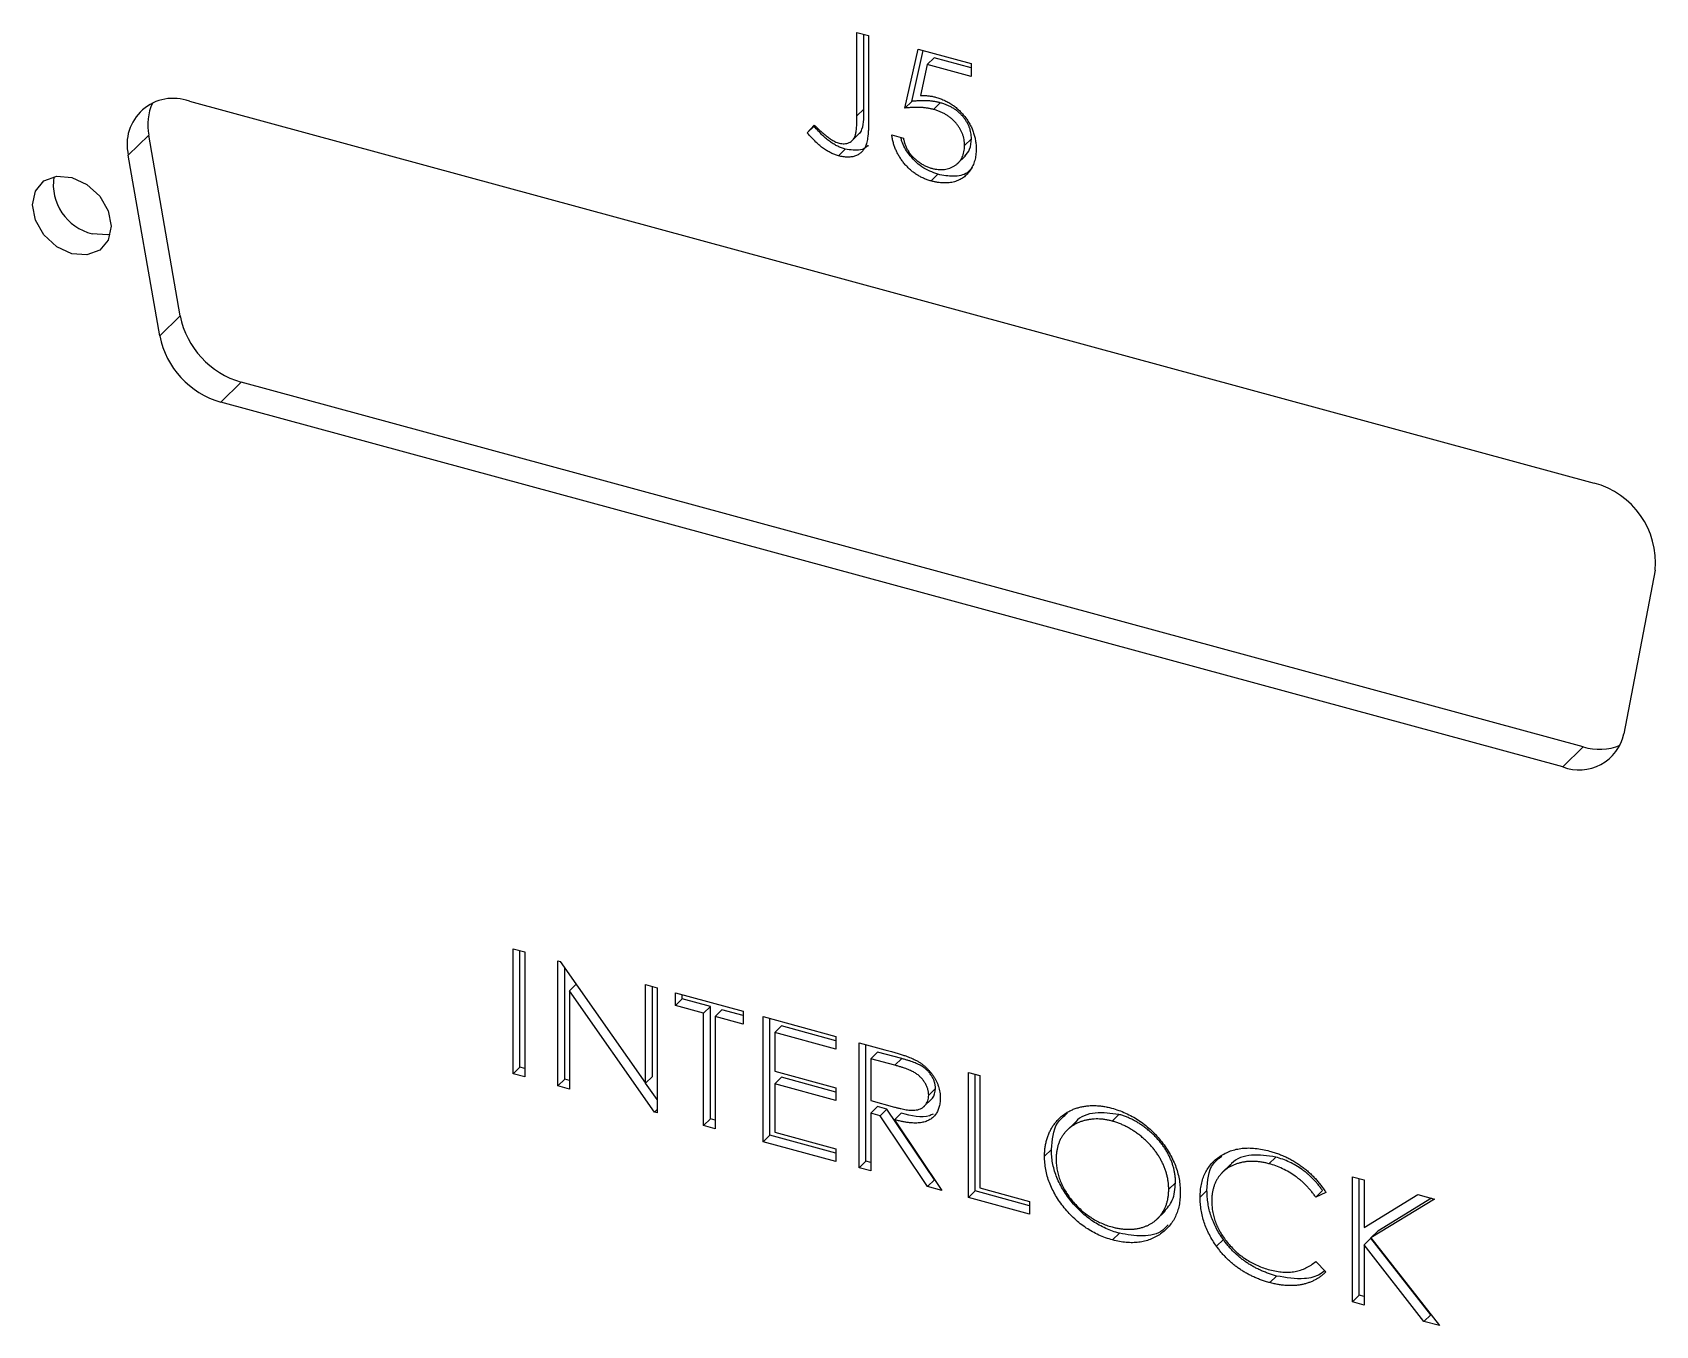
# Model space of a CAD drawing. Header units: millimetres. Extents: x 0 to 836, y 0 to 589.
# Drawn here: x 77.96 to 105.75, y 111.13 to 133.27 of the extents above; entities that cross this region are included whole.
import ezdxf

# ---------------------------------------------------------------- set-up
doc = ezdxf.new("R2010")
doc.units = ezdxf.units.MM

msp = doc.modelspace()

# ---------------------------------------------------------------- linework, layer by layer
at = {"color": 7, "linetype": 'Continuous', "lineweight": 25}
for p, q in [((92.07679, 133.26946), (92.27521, 133.21553)), ((92.07679, 131.84385), (92.07679, 133.26946)), ((92.19346, 131.95773), (92.19346, 133.23775)), ((92.27521, 133.21553), (92.27521, 131.76846)), ((92.89884, 131.97458), (93.12561, 132.98441)), ((93.01551, 132.08846), (93.21148, 132.96107)), ((93.12561, 132.98441), (94.03271, 132.73788)), ((93.28064, 132.72249), (93.16149, 132.19124)), ((93.39731, 132.83637), (93.28064, 132.72249)), ((94.03271, 132.51809), (93.28064, 132.72249)), ((94.03271, 132.66368), (93.39731, 132.83637)), ((94.03271, 132.73788), (94.03271, 132.51809)), ((80.64398, 132.09081), (104.70015, 125.55286)), ((93.01551, 132.08846), (92.89884, 131.97458)), ((93.50272, 132.06594), (93.38605, 131.95206)), ((92.19346, 131.95773), (92.07679, 131.84385)), ((79.94887, 131.50901), (79.59885, 131.16737)), ((80.48616, 128.41433), (79.94887, 131.50901)), ((91.22638, 131.54997), (91.34331, 131.68304)), ((91.34306, 131.66385), (91.22638, 131.54997)), ((91.9811, 131.406), (92.12694, 131.54835)), ((92.67207, 131.51422), (92.87049, 131.46029)), ((91.87633, 131.27166), (91.75966, 131.15778)), ((94.036, 131.44795), (93.91932, 131.33407)), ((80.13613, 128.0727), (79.59885, 131.16737)), ((93.79394, 131.02072), (93.93978, 131.16306)), ((93.4633, 130.84035), (93.34663, 130.72648)), ((80.48616, 128.41433), (80.13613, 128.0727)), ((81.53129, 127.28057), (81.18126, 126.93893)), ((104.51289, 121.03466), (81.53129, 127.28057)), ((104.16287, 120.69303), (81.18126, 126.93893)), ((105.74528, 124.06133), (105.208, 121.2587)), ((104.51289, 121.03466), (104.16287, 120.69303)), ((86.18917, 117.58052), (86.3876, 117.52659)), ((86.18917, 115.4376), (86.18917, 117.58052)), ((86.30584, 115.55148), (86.30584, 117.54881)), ((86.3876, 117.52659), (86.3876, 115.38368)), ((86.95453, 117.37251), (86.99616, 117.3612)), ((86.95453, 115.22959), (86.95453, 117.37251)), ((86.99616, 117.3612), (88.45691, 115.2776)), ((87.0712, 115.34347), (87.0712, 117.25416)), ((87.26915, 116.97181), (87.15296, 116.85841)), ((88.61016, 114.77963), (87.15296, 116.85841)), ((87.15296, 116.85841), (87.15296, 115.17567)), ((88.45691, 116.9642), (88.65533, 116.91027)), ((88.45691, 115.2776), (88.45691, 116.9642)), ((88.57358, 115.39147), (88.57358, 116.93249)), ((88.65533, 116.91027), (88.65533, 114.76735)), ((88.96715, 116.82553), (90.12936, 116.50966)), ((88.96715, 116.60574), (88.96715, 116.82553)), ((89.08382, 116.71962), (89.08382, 116.79382)), ((89.08382, 116.71962), (88.96715, 116.60574)), ((89.44904, 116.47477), (88.96715, 116.60574)), ((89.56572, 116.58865), (89.08382, 116.71962)), ((89.56572, 116.58865), (89.44904, 116.47477)), ((89.44904, 114.55164), (89.44904, 116.47477)), ((89.56572, 114.66552), (89.56572, 116.58865)), ((89.76414, 116.53472), (89.64747, 116.42084)), ((90.12936, 116.43546), (89.76414, 116.53472)), ((90.12936, 116.50966), (90.12936, 116.28987)), ((89.64747, 116.42084), (89.64747, 114.49771)), ((90.12936, 116.28987), (89.64747, 116.42084)), ((90.46953, 116.41721), (91.71678, 116.07824)), ((90.46953, 114.27429), (90.46953, 116.41721)), ((90.5862, 114.38817), (90.5862, 116.3855)), ((90.78463, 116.25738), (90.66795, 116.1435)), ((91.71678, 116.00404), (90.78463, 116.25738)), ((90.66795, 116.1435), (90.66795, 115.48414)), ((91.71678, 115.85845), (90.66795, 116.1435)), ((91.71678, 116.07824), (91.71678, 115.85845)), ((92.11364, 115.97038), (92.55611, 115.85012)), ((92.11364, 113.82746), (92.11364, 115.97038)), ((92.23031, 113.94134), (92.23031, 115.93867)), ((92.42874, 115.81054), (92.31206, 115.69666)), ((92.31206, 115.69666), (92.31206, 114.98236)), ((92.72663, 115.58399), (92.31206, 115.69666)), ((92.84331, 115.69787), (92.42874, 115.81054)), ((92.84331, 115.69787), (92.72663, 115.58399)), ((86.30584, 115.55148), (86.18917, 115.4376)), ((86.3876, 115.38368), (86.18917, 115.4376)), ((86.3876, 115.52926), (86.30584, 115.55148)), ((87.0712, 115.34347), (86.95453, 115.22959)), ((87.15296, 115.32125), (87.0712, 115.34347)), ((88.57358, 115.39147), (88.45691, 115.2776)), ((90.66795, 115.48414), (91.71678, 115.19909)), ((90.78463, 115.37823), (90.66795, 115.26435)), ((91.71678, 115.12489), (90.78463, 115.37823)), ((93.98452, 115.46191), (94.18295, 115.40798)), ((93.98452, 113.31899), (93.98452, 115.46191)), ((94.10119, 113.43287), (94.10119, 115.4302)), ((94.18295, 115.40798), (94.18295, 113.48485)), ((87.15296, 115.17567), (86.95453, 115.22959)), ((88.65533, 114.9955), (88.45731, 115.27799)), ((90.66795, 115.26435), (90.66795, 114.44015)), ((91.71678, 114.9793), (90.66795, 115.26435)), ((91.71678, 115.19909), (91.71678, 114.9793)), ((93.42087, 115.18804), (93.3042, 115.07416)), ((88.65533, 114.82373), (88.61016, 114.77963)), ((92.31206, 114.98236), (92.71689, 114.86933)), ((92.42874, 114.87645), (92.31206, 114.76257)), ((92.58996, 114.83263), (92.42874, 114.87645)), ((92.58996, 114.83263), (92.47329, 114.71875)), ((93.40227, 113.62282), (92.58996, 114.83263)), ((93.21596, 114.86982), (93.3618, 115.01216)), ((88.65533, 114.76735), (88.61016, 114.77963)), ((89.56572, 114.66552), (89.44904, 114.55164)), ((89.64747, 114.49771), (89.44904, 114.55164)), ((89.64747, 114.6433), (89.56572, 114.66552)), ((92.31206, 114.76257), (92.31206, 113.77353)), ((92.47329, 114.71875), (92.31206, 114.76257)), ((93.2856, 113.50895), (92.47329, 114.71875)), ((92.83534, 114.76594), (92.71866, 114.65207)), ((92.71866, 114.65207), (93.53097, 113.44226)), ((95.8101, 114.60474), (95.66426, 114.46239)), ((96.56293, 114.7419), (96.44626, 114.62803)), ((90.5862, 114.38817), (90.46953, 114.27429)), ((91.71678, 113.93532), (90.46953, 114.27429)), ((91.71678, 114.0809), (90.5862, 114.38817)), ((90.66795, 114.44015), (91.71678, 114.1551)), ((91.71678, 114.1551), (91.71678, 113.93532)), ((95.40514, 114.1405), (95.28847, 114.02662)), ((99.24701, 114.01243), (99.13034, 113.89855)), ((92.23031, 113.94134), (92.11364, 113.82746)), ((92.31206, 113.77353), (92.11364, 113.82746)), ((92.31206, 113.91912), (92.23031, 113.94134)), ((98.47269, 113.88371), (98.32685, 113.74136)), ((93.40227, 113.62282), (93.2856, 113.50895)), ((93.53097, 113.44226), (93.2856, 113.50895)), ((93.4114, 113.62034), (93.40227, 113.62282)), ((94.10119, 113.43287), (93.98452, 113.31899)), ((95.03335, 113.17953), (94.10119, 113.43287)), ((94.18295, 113.48485), (95.03335, 113.25373)), ((97.53115, 113.57343), (97.41448, 113.45955)), ((98.06974, 113.43821), (97.95306, 113.32434)), ((100.05047, 113.43691), (99.93379, 113.32304)), ((100.10742, 113.40463), (99.93379, 113.32304)), ((100.56096, 113.67458), (100.75939, 113.62065)), ((100.56096, 111.53166), (100.56096, 113.67458)), ((100.67764, 111.64554), (100.67764, 113.64287)), ((100.75939, 113.62065), (100.75939, 112.8046)), ((95.03335, 113.03394), (93.98452, 113.31899)), ((95.03335, 113.25373), (95.03335, 113.03394)), ((100.75939, 112.8046), (101.6811, 113.37015)), ((101.96413, 113.29323), (100.87765, 112.62694)), ((101.9163, 113.30622), (100.99432, 112.74082)), ((101.6811, 113.37015), (101.96413, 113.29323)), ((97.2072, 112.94119), (97.35305, 113.08354)), ((96.5709, 112.70671), (96.45423, 112.59283)), ((98.3501, 112.59792), (98.23343, 112.48404)), ((100.87606, 112.62572), (100.75939, 112.51184)), ((101.90142, 111.31294), (100.87606, 112.62572)), ((100.99432, 112.74082), (100.87765, 112.62694)), ((100.87765, 112.62694), (102.04917, 111.1272)), ((100.75939, 112.51184), (100.75939, 111.47773)), ((101.78474, 111.19906), (100.75939, 112.51184)), ((99.93379, 112.2241), (100.10742, 112.04942)), ((99.26207, 111.97531), (99.1454, 111.86143)), ((100.67764, 111.64554), (100.56096, 111.53166)), ((100.75939, 111.47773), (100.56096, 111.53166)), ((100.75939, 111.62332), (100.67764, 111.64554)), ((101.90142, 111.31294), (101.78474, 111.19906)), ((102.04917, 111.1272), (101.78474, 111.19906)), ((101.90479, 111.31202), (101.90142, 111.31294))]:
    msp.add_line(p, q, dxfattribs=at)
at = {"color": 7, "linetype": 'Continuous', "lineweight": 25, "flags": 128}
for points in [[(78.63193, 129.48113), (78.37386, 129.60102), (78.15508, 129.80216), (78.00889, 130.05393), (77.95756, 130.318), (78.00889, 130.55416), (78.15508, 130.72647), (78.37386, 130.80869), (78.63193, 130.78831), (78.89, 130.66842), (79.10878, 130.46728), (79.25496, 130.21551), (79.3063, 129.95144), (79.25496, 129.71527), (79.10878, 129.54296), (78.89, 129.46074), (78.63193, 129.48113)], [(79.28952, 129.8111), (79.24002, 129.80237), (78.98195, 129.82276)]]:
    msp.add_lwpolyline(points, dxfattribs=at)
at = {"color": 7, "linetype": 'Continuous', "lineweight": 25}
for centre, radius, start, end in [((80.36565, 131.35267), 0.78887, 69.340183, 193.585117), ((80.83518, 131.68718), 0.90404, 155.632941, 191.366744), ((79.18323, 130.66807), 0.86894, 171.269347, 256.606181), ((81.94737, 128.71271), 1.49137, 191.541341, 253.799855), ((81.59735, 128.37108), 1.49137, 191.541341, 253.799855), ((104.33974, 124.18839), 1.41127, 354.834909, 75.203829), ((104.44321, 121.42339), 0.78232, 249.001488, 347.84735), ((104.7864, 121.93014), 0.93632, 253.015937, 292.532365)]:
    msp.add_arc(centre, radius, start, end, dxfattribs=at)
for points, knots in [([(93.50272, 132.06594), (93.48559, 132.07024), (93.4502, 132.07913), (93.39592, 132.08847), (93.33888, 132.09526), (93.2793, 132.09946), (93.217, 132.1007), (93.15211, 132.09953), (93.08449, 132.09542), (93.03893, 132.09082), (93.01551, 132.08846)], [0, 0, 0, 0, 0.10220304, 0.21102334, 0.32509966, 0.4465021, 0.57378772, 0.70890071, 0.85035787, 1, 1, 1, 1]), ([(93.16149, 132.19124), (93.1849, 132.19114), (93.23025, 132.19095), (93.29719, 132.18623), (93.36074, 132.17708), (93.40197, 132.16699), (93.42193, 132.1621)], [0, 0, 0, 0, 0.275068369, 0.53290146, 0.77397346, 1, 1, 1, 1]), ([(93.42193, 132.1621), (93.44662, 132.15487), (93.49516, 132.14066), (93.56619, 132.11157), (93.634, 132.07775), (93.69844, 132.03874), (93.75963, 131.99461), (93.81701, 131.94467), (93.87143, 131.88975), (93.92194, 131.8299), (93.96775, 131.76668), (94.00803, 131.70114), (94.04225, 131.63397), (94.06977, 131.56477), (94.09174, 131.49392), (94.10637, 131.42123), (94.11611, 131.34668), (94.1172, 131.29721), (94.11775, 131.27199)], [0, 0, 0, 0, 0.06580765, 0.12939427, 0.19089406, 0.25128107, 0.31081496, 0.37037099, 0.43076826, 0.49288125, 0.55510395, 0.61606705, 0.67725603, 0.73825981, 0.80076213, 0.86477758, 0.93104529, 1, 1, 1, 1]), ([(94.036, 131.44795), (94.03558, 131.46525), (94.03477, 131.49912), (94.02811, 131.55016), (94.01654, 131.59988), (94.00048, 131.64839), (93.98009, 131.69571), (93.95517, 131.74191), (93.92526, 131.78661), (93.89109, 131.82963), (93.85365, 131.87094), (93.81231, 131.90871), (93.76792, 131.9431), (93.72103, 131.97511), (93.67051, 132.00268), (93.61738, 132.02751), (93.56104, 132.04883), (93.52252, 132.06013), (93.50272, 132.06594)], [0, 0, 0, 0, 0.06535138, 0.12791603, 0.18836021, 0.24721608, 0.30563013, 0.36376984, 0.42266091, 0.48268729, 0.54330022, 0.60411796, 0.66496489, 0.72741349, 0.79146763, 0.85805544, 0.92703681, 1, 1, 1, 1]), ([(92.27521, 131.76846), (92.27501, 131.74175), (92.27463, 131.69048), (92.27254, 131.61704), (92.26867, 131.55052), (92.26302, 131.49075), (92.25549, 131.43797), (92.24687, 131.39153), (92.23644, 131.35203), (92.22073, 131.30877), (92.19497, 131.26364), (92.15621, 131.21787), (92.10805, 131.18171), (92.05227, 131.15411), (91.98837, 131.13739), (91.91768, 131.13214), (91.84063, 131.13816), (91.78719, 131.15111), (91.75966, 131.15778)], [0, 0, 0, 0, 0.07736068, 0.14854195, 0.21400774, 0.2729945, 0.3264092, 0.3738804, 0.41601994, 0.45212552, 0.51800171, 0.58236693, 0.64704378, 0.71333042, 0.78091197, 0.85039496, 0.92292297, 1, 1, 1, 1]), ([(91.77073, 131.37456), (91.78601, 131.37103), (91.8162, 131.36406), (91.86009, 131.36307), (91.90207, 131.36834), (91.94065, 131.38228), (91.97621, 131.40165), (92.00554, 131.4288), (92.03, 131.46107), (92.04472, 131.49391), (92.0541, 131.52496), (92.06005, 131.55422), (92.06526, 131.5889), (92.06979, 131.62904), (92.07245, 131.67503), (92.07543, 131.72614), (92.07651, 131.78311), (92.07669, 131.82299), (92.07679, 131.84385)], [0, 0, 0, 0, 0.06232637, 0.12319625, 0.18403622, 0.24696409, 0.3106994, 0.37326764, 0.43658758, 0.50212479, 0.53900472, 0.58325538, 0.63444652, 0.69267605, 0.75857049, 0.83165867, 0.9119171, 1, 1, 1, 1]), ([(92.1108, 131.536), (92.11462, 131.53863), (92.14018, 131.5562), (92.19878, 131.6886), (92.19583, 131.83811), (92.19346, 131.95773)], [0, 0, 0, 0, 0.0339951, 0.22717117, 1, 1, 1, 1]), ([(93.38605, 131.95206), (93.36891, 131.95636), (93.33353, 131.96525), (93.27925, 131.9746), (93.22221, 131.98138), (93.16263, 131.98558), (93.10032, 131.98682), (93.03543, 131.98565), (92.96782, 131.98154), (92.92226, 131.97695), (92.89884, 131.97458)], [0, 0, 0, 0, 0.10220304, 0.21102334, 0.32509966, 0.4465021, 0.57378772, 0.70890071, 0.85035787, 1, 1, 1, 1]), ([(93.91932, 131.33407), (93.91891, 131.35138), (93.91809, 131.38524), (93.91144, 131.43628), (93.89987, 131.486), (93.88381, 131.53452), (93.86342, 131.58183), (93.8385, 131.62803), (93.80858, 131.67274), (93.77441, 131.71576), (93.73698, 131.75706), (93.69563, 131.79483), (93.65125, 131.82922), (93.60436, 131.86123), (93.55384, 131.8888), (93.5007, 131.91363), (93.44437, 131.93495), (93.40585, 131.94625), (93.38605, 131.95206)], [0, 0, 0, 0, 0.06535138, 0.12791603, 0.18836021, 0.24721608, 0.30563013, 0.36376984, 0.42266091, 0.48268729, 0.54330022, 0.60411796, 0.66496489, 0.72741349, 0.79146763, 0.85805544, 0.92703681, 1, 1, 1, 1]), ([(91.75966, 131.15778), (91.7382, 131.16427), (91.69504, 131.17734), (91.6308, 131.20565), (91.56674, 131.23978), (91.50253, 131.28173), (91.43688, 131.33288), (91.36893, 131.39493), (91.29778, 131.46804), (91.25091, 131.52182), (91.22638, 131.54997)], [0, 0, 0, 0, 0.1060709, 0.21342168, 0.32168549, 0.43385794, 0.55408128, 0.68758704, 0.83646585, 1, 1, 1, 1]), ([(91.87633, 131.27166), (91.85488, 131.27815), (91.81171, 131.29121), (91.74747, 131.31952), (91.68341, 131.35366), (91.6192, 131.3956), (91.55356, 131.44675), (91.4856, 131.50881), (91.41445, 131.58192), (91.36759, 131.6357), (91.34306, 131.66385)], [0, 0, 0, 0, 0.1060709, 0.21342168, 0.32168549, 0.43385794, 0.55408128, 0.68758704, 0.83646585, 1, 1, 1, 1]), ([(91.34331, 131.68304), (91.37029, 131.65767), (91.42123, 131.60979), (91.49609, 131.54565), (91.56242, 131.49008), (91.60581, 131.45915), (91.6259, 131.44483)], [0, 0, 0, 0, 0.29918429, 0.56489895, 0.79854787, 1, 1, 1, 1]), ([(93.34663, 130.72648), (93.3246, 130.73289), (93.28126, 130.7455), (93.21775, 130.77146), (93.15666, 130.80054), (93.09846, 130.83511), (93.04263, 130.87379), (92.98993, 130.91781), (92.93901, 130.96532), (92.89194, 131.01783), (92.84825, 131.07312), (92.80914, 131.13087), (92.77431, 131.19038), (92.74432, 131.25173), (92.71874, 131.31492), (92.69864, 131.37984), (92.68242, 131.44664), (92.67555, 131.49146), (92.67207, 131.51422)], [0, 0, 0, 0, 0.06542114, 0.12870837, 0.19023614, 0.2507244, 0.31063718, 0.37076641, 0.43161474, 0.49352297, 0.55588346, 0.61734237, 0.67866804, 0.74071136, 0.80298536, 0.86680258, 0.93234717, 1, 1, 1, 1]), ([(93.4633, 130.84035), (93.36827, 130.87549), (93.17828, 130.94573), (92.96744, 131.16827), (92.85516, 131.3528), (92.8334, 131.44948), (92.82839, 131.47174)], [0, 0, 0, 0, 0.33080998, 0.66134799, 0.92204643, 1, 1, 1, 1]), ([(91.6259, 131.44483), (91.63808, 131.43689), (91.66197, 131.42132), (91.6985, 131.40126), (91.73482, 131.38585), (91.7589, 131.37828), (91.77073, 131.37456)], [0, 0, 0, 0, 0.26295163, 0.51570669, 0.76210923, 1, 1, 1, 1]), ([(92.27074, 131.3404), (92.26129, 131.32933), (92.22699, 131.28915), (92.09962, 131.23652), (91.96551, 131.25763), (91.87633, 131.27166)], [0, 0, 0, 0, 0.11287279, 0.41000734, 1, 1, 1, 1]), ([(92.87049, 131.46029), (92.87538, 131.43853), (92.88476, 131.3967), (92.90536, 131.33592), (92.93054, 131.2799), (92.96049, 131.22794), (92.99621, 131.18002), (93.03698, 131.13489), (93.08268, 131.09175), (93.13347, 131.05234), (93.18705, 131.01594), (93.24312, 130.98616), (93.30017, 130.96043), (93.33876, 130.94892), (93.35815, 130.94313)], [0, 0, 0, 0, 0.09468725, 0.18199416, 0.26437695, 0.34217986, 0.41861761, 0.49650908, 0.57736909, 0.66151059, 0.74673255, 0.83125798, 0.91520562, 1, 1, 1, 1]), ([(94.11775, 131.27199), (94.11733, 131.25464), (94.1165, 131.22018), (94.11225, 131.16981), (94.10408, 131.12161), (94.09311, 131.07524), (94.07887, 131.03095), (94.06163, 130.98851), (94.04053, 130.94845), (94.01739, 130.90984), (93.99133, 130.87394), (93.96241, 130.84161), (93.93186, 130.8119), (93.89898, 130.78541), (93.86348, 130.76246), (93.82578, 130.74274), (93.78618, 130.72566), (93.74407, 130.71251), (93.70039, 130.70175), (93.65451, 130.69565), (93.60747, 130.69184), (93.5586, 130.69189), (93.508, 130.69527), (93.4556, 130.70247), (93.40166, 130.712), (93.3651, 130.72162), (93.34663, 130.72648)], [0, 0, 0, 0, 0.04401447, 0.08743412, 0.1301184, 0.17255369, 0.21455476, 0.25629809, 0.29843823, 0.340849, 0.38271519, 0.42392405, 0.46424624, 0.50407367, 0.54386191, 0.58356672, 0.62309432, 0.66322906, 0.70355126, 0.74393789, 0.78454125, 0.82575011, 0.86775736, 0.91074516, 0.95491445, 1, 1, 1, 1]), ([(93.35815, 130.94313), (93.37707, 130.93849), (93.41434, 130.92935), (93.46918, 130.92207), (93.52212, 130.91941), (93.57265, 130.92323), (93.62165, 130.93124), (93.66788, 130.94606), (93.71267, 130.96539), (93.75463, 130.99008), (93.79307, 131.01942), (93.82703, 131.05273), (93.85531, 131.09042), (93.87915, 131.13137), (93.89725, 131.17646), (93.91017, 131.2253), (93.91775, 131.27806), (93.91879, 131.31517), (93.91932, 131.33407)], [0, 0, 0, 0, 0.0642073, 0.12642469, 0.18768028, 0.24821642, 0.30830506, 0.36966099, 0.43169855, 0.49594689, 0.55975802, 0.62229541, 0.68391064, 0.74509241, 0.80674023, 0.86908662, 0.93329, 1, 1, 1, 1]), ([(93.92171, 131.15171), (93.95421, 131.18865), (94.02399, 131.26796), (94.03182, 131.38528), (94.036, 131.44795)], [0, 0, 0, 0, 0.46576947, 1, 1, 1, 1]), ([(94.04982, 130.95775), (94.02377, 130.92524), (93.9491, 130.83202), (93.73085, 130.78989), (93.55254, 130.82352), (93.4633, 130.84035)], [0, 0, 0, 0, 0.211092448, 0.605166795, 1, 1, 1, 1]), ([(92.55611, 115.85012), (92.58564, 115.842), (92.64234, 115.82641), (92.72356, 115.80332), (92.79736, 115.78034), (92.86371, 115.75979), (92.92259, 115.7392), (92.97419, 115.72079), (93.01828, 115.70307), (93.04497, 115.69049), (93.05705, 115.68479)], [0, 0, 0, 0, 0.17625775, 0.33843441, 0.48482205, 0.61715758, 0.73469836, 0.83738518, 0.92637242, 1, 1, 1, 1]), ([(93.42087, 115.18804), (93.42011, 115.20548), (93.41861, 115.24004), (93.40632, 115.29337), (93.38555, 115.3462), (93.35755, 115.398), (93.32343, 115.44737), (93.28343, 115.49256), (93.23864, 115.53305), (93.19678, 115.56253), (93.15936, 115.58379), (93.12687, 115.60043), (93.09016, 115.61668), (93.04905, 115.63287), (93.00371, 115.64951), (92.95392, 115.66595), (92.90002, 115.68233), (92.86265, 115.69257), (92.84331, 115.69787)], [0, 0, 0, 0, 0.0688143, 0.13636482, 0.20401935, 0.27306374, 0.34291332, 0.41096544, 0.47916877, 0.54930801, 0.58765158, 0.63064667, 0.67887879, 0.7319343, 0.79111142, 0.85528319, 0.92508594, 1, 1, 1, 1]), ([(93.05705, 115.68479), (93.07323, 115.67652), (93.10524, 115.66015), (93.15132, 115.63143), (93.19523, 115.60075), (93.2368, 115.56743), (93.2758, 115.53138), (93.31264, 115.49292), (93.34749, 115.45215), (93.37893, 115.40869), (93.40859, 115.36399), (93.4336, 115.31758), (93.45515, 115.27029), (93.47232, 115.22197), (93.48614, 115.17275), (93.49589, 115.12241), (93.50173, 115.07113), (93.50232, 115.03707), (93.50263, 115.0198)], [0, 0, 0, 0, 0.06421684, 0.12706377, 0.18874454, 0.2491321, 0.30945253, 0.36982668, 0.43065014, 0.49235193, 0.55407211, 0.61568978, 0.6767977, 0.73843905, 0.80131691, 0.86518451, 0.93164132, 1, 1, 1, 1]), ([(93.3042, 115.07416), (93.30344, 115.0916), (93.30193, 115.12616), (93.28965, 115.17949), (93.26887, 115.23233), (93.24087, 115.28412), (93.20676, 115.3335), (93.16676, 115.37868), (93.12197, 115.41917), (93.0801, 115.44865), (93.04268, 115.46991), (93.01019, 115.48655), (92.97348, 115.5028), (92.93237, 115.519), (92.88704, 115.53564), (92.83725, 115.55208), (92.78334, 115.56845), (92.74598, 115.57869), (92.72663, 115.58399)], [0, 0, 0, 0, 0.0688143, 0.13636482, 0.20401935, 0.27306374, 0.34291332, 0.41096544, 0.47916877, 0.54930801, 0.58765158, 0.63064667, 0.67887879, 0.7319343, 0.79111142, 0.85528319, 0.92508594, 1, 1, 1, 1]), ([(92.71689, 114.86933), (92.73579, 114.86418), (92.77243, 114.85421), (92.82543, 114.84225), (92.87478, 114.83162), (92.92029, 114.82351), (92.96198, 114.81766), (92.99983, 114.81423), (93.0339, 114.81297), (93.07363, 114.81454), (93.118, 114.82207), (93.16622, 114.83748), (93.20729, 114.86218), (93.24198, 114.89375), (93.26986, 114.93126), (93.28951, 114.97454), (93.30199, 115.02209), (93.30346, 115.0567), (93.3042, 115.07416)], [0, 0, 0, 0, 0.07166815, 0.13891329, 0.20118457, 0.25912443, 0.31225504, 0.36068151, 0.40508614, 0.44510166, 0.51877778, 0.58946158, 0.65846224, 0.72728322, 0.79632249, 0.86317489, 0.93094938, 1, 1, 1, 1]), ([(93.34486, 115.00049), (93.35275, 115.00688), (93.4044, 115.0487), (93.41332, 115.12413), (93.42087, 115.18804)], [0, 0, 0, 0, 0.15271158, 1, 1, 1, 1]), ([(93.50263, 115.0198), (93.5017, 114.9915), (93.49989, 114.93628), (93.483, 114.86001), (93.45535, 114.79211), (93.41724, 114.73257), (93.36871, 114.68275), (93.31039, 114.64326), (93.24224, 114.61547), (93.17879, 114.60059), (93.12275, 114.59526), (93.07661, 114.59333), (93.02629, 114.59582), (92.97225, 114.60049), (92.91428, 114.60868), (92.85252, 114.61993), (92.78691, 114.6343), (92.74185, 114.64603), (92.71866, 114.65207)], [0, 0, 0, 0, 0.07878024, 0.15372064, 0.22671353, 0.29919117, 0.37119, 0.44300641, 0.51668917, 0.59321722, 0.63387292, 0.67698914, 0.72289951, 0.77195861, 0.82421132, 0.87937865, 0.93794812, 1, 1, 1, 1]), ([(95.28847, 114.02662), (95.28881, 114.05202), (95.28948, 114.1025), (95.29756, 114.17553), (95.30929, 114.24636), (95.32609, 114.31439), (95.34807, 114.37941), (95.374, 114.44226), (95.40568, 114.50172), (95.44149, 114.55857), (95.48145, 114.61175), (95.52559, 114.6603), (95.57236, 114.70513), (95.62364, 114.74424), (95.67772, 114.77965), (95.7355, 114.81033), (95.79661, 114.83681), (95.86133, 114.85805), (95.92805, 114.87504), (95.99683, 114.88648), (96.06674, 114.89335), (96.13809, 114.89492), (96.21071, 114.89173), (96.28475, 114.88288), (96.36015, 114.87024), (96.41095, 114.85708), (96.43651, 114.85046)], [0, 0, 0, 0, 0.04320899, 0.08587287, 0.12812001, 0.17015196, 0.21191762, 0.253753, 0.29600641, 0.33844336, 0.38101537, 0.42282048, 0.46408906, 0.50512585, 0.54597497, 0.58698521, 0.62833859, 0.6700838, 0.7119916, 0.75303915, 0.7940494, 0.83488554, 0.87549831, 0.9165473, 0.95800378, 1, 1, 1, 1]), ([(96.43651, 114.85046), (96.47745, 114.83833), (96.55787, 114.8145), (96.67605, 114.76727), (96.78887, 114.71047), (96.89726, 114.6462), (96.99991, 114.57185), (97.0976, 114.48917), (97.19009, 114.39761), (97.27615, 114.29804), (97.3549, 114.19375), (97.42428, 114.08644), (97.48242, 113.97714), (97.53017, 113.86592), (97.56763, 113.75297), (97.59348, 113.63809), (97.60999, 113.52137), (97.61192, 113.44429), (97.6129, 113.4052)], [0, 0, 0, 0, 0.06657004, 0.13074904, 0.1934128, 0.2549894, 0.31611356, 0.37726176, 0.43940078, 0.50297059, 0.56652498, 0.6282311, 0.68909061, 0.74934467, 0.81016959, 0.87160982, 0.93486918, 1, 1, 1, 1]), ([(93.37978, 114.74944), (93.35901, 114.73876), (93.21061, 114.66249), (93.00885, 114.71811), (92.83534, 114.76594)], [0, 0, 0, 0, 0.13995027, 1, 1, 1, 1]), ([(95.40514, 114.1405), (95.41904, 114.30636), (95.4407, 114.56497), (95.61715, 114.71348), (95.68043, 114.76674)], [0, 0, 0, 0, 0.64135156, 1, 1, 1, 1]), ([(96.44626, 114.62803), (96.42527, 114.63348), (96.38351, 114.64434), (96.32142, 114.65471), (96.26015, 114.6621), (96.19968, 114.66532), (96.14027, 114.66347), (96.08136, 114.65876), (96.02349, 114.64925), (95.96686, 114.63612), (95.91195, 114.61948), (95.86014, 114.59868), (95.81129, 114.57458), (95.76553, 114.54704), (95.72298, 114.51584), (95.68281, 114.48184), (95.64663, 114.44334), (95.61348, 114.40189), (95.58381, 114.35745), (95.55742, 114.31061), (95.53584, 114.26053), (95.51824, 114.20803), (95.50365, 114.15348), (95.4944, 114.09578), (95.48762, 114.03603), (95.48714, 113.99454), (95.4869, 113.97355)], [0, 0, 0, 0, 0.04202333, 0.08364491, 0.1249838, 0.16624746, 0.20770156, 0.24963107, 0.29174177, 0.33474288, 0.37746017, 0.41955632, 0.46104418, 0.50209628, 0.54289071, 0.58380082, 0.62486358, 0.66622469, 0.70739919, 0.74855668, 0.78965459, 0.83073973, 0.87207014, 0.9139934, 0.95649813, 1, 1, 1, 1]), ([(96.56293, 114.7419), (96.42598, 114.76012), (96.15204, 114.79657), (95.88352, 114.70459), (95.80849, 114.59563), (95.80151, 114.58549)], [0, 0, 0, 0, 0.47550979, 0.95118187, 1, 1, 1, 1]), ([(97.41448, 113.45955), (97.41422, 113.48039), (97.41372, 113.52172), (97.40706, 113.58442), (97.39752, 113.64656), (97.38377, 113.70825), (97.36605, 113.76946), (97.3442, 113.83016), (97.31844, 113.89051), (97.28887, 113.95034), (97.25563, 114.00907), (97.21931, 114.06646), (97.17928, 114.12177), (97.13668, 114.1758), (97.09046, 114.22792), (97.04082, 114.2781), (96.98835, 114.32706), (96.93281, 114.37346), (96.87548, 114.41795), (96.81666, 114.4587), (96.75701, 114.49596), (96.69667, 114.5303), (96.63515, 114.56013), (96.57286, 114.58638), (96.50989, 114.60999), (96.46753, 114.62199), (96.44626, 114.62803)], [0, 0, 0, 0, 0.042915082, 0.085129971, 0.126473319, 0.167453038, 0.207976333, 0.248249378, 0.288749987, 0.329669857, 0.370537287, 0.411128564, 0.451818913, 0.492405877, 0.533485862, 0.575263062, 0.617440613, 0.660671688, 0.703940204, 0.746867522, 0.7890793, 0.831104042, 0.87323799, 0.91516577, 0.957380658, 1, 1, 1, 1]), ([(97.53115, 113.57343), (97.5309, 113.59426), (97.53039, 113.63559), (97.52373, 113.6983), (97.51419, 113.76044), (97.50045, 113.82213), (97.48273, 113.88334), (97.46088, 113.94404), (97.43511, 114.00439), (97.40554, 114.06422), (97.3723, 114.12295), (97.33598, 114.18034), (97.29595, 114.23565), (97.25336, 114.28968), (97.20713, 114.3418), (97.15749, 114.39198), (97.10503, 114.44094), (97.04948, 114.48734), (96.99216, 114.53182), (96.93333, 114.57258), (96.87368, 114.60983), (96.81335, 114.64418), (96.75183, 114.67401), (96.68954, 114.70026), (96.62656, 114.72387), (96.58421, 114.73587), (96.56293, 114.7419)], [0, 0, 0, 0, 0.042915082, 0.085129971, 0.126473319, 0.167453038, 0.207976333, 0.248249378, 0.288749987, 0.329669857, 0.370537287, 0.411128564, 0.451818913, 0.492405877, 0.533485862, 0.575263062, 0.617440613, 0.660671688, 0.703940204, 0.746867522, 0.7890793, 0.831104042, 0.87323799, 0.91516577, 0.957380658, 1, 1, 1, 1]), ([(96.45423, 112.59283), (96.41416, 112.60467), (96.33518, 112.62801), (96.21924, 112.67555), (96.10788, 112.73088), (96.00142, 112.79564), (95.89981, 112.86955), (95.80285, 112.95235), (95.71092, 113.04432), (95.62479, 113.14376), (95.54598, 113.24793), (95.47727, 113.35528), (95.41901, 113.46397), (95.3714, 113.5742), (95.33371, 113.68569), (95.308, 113.79857), (95.29136, 113.91302), (95.28944, 113.98838), (95.28847, 114.02662)], [0, 0, 0, 0, 0.06581888, 0.12974653, 0.19207195, 0.25345942, 0.31456959, 0.37627988, 0.43902565, 0.50326703, 0.56749282, 0.6297048, 0.69099965, 0.75145165, 0.81200436, 0.87314968, 0.93563548, 1, 1, 1, 1]), ([(96.5709, 112.70671), (96.53084, 112.71855), (96.45185, 112.74188), (96.33591, 112.78943), (96.22455, 112.84476), (96.11809, 112.90951), (96.01648, 112.98343), (95.91952, 113.06623), (95.82759, 113.1582), (95.74146, 113.25763), (95.66265, 113.36181), (95.59395, 113.46916), (95.53569, 113.57785), (95.48808, 113.68807), (95.45039, 113.79957), (95.42467, 113.91245), (95.40803, 114.02689), (95.40612, 114.10226), (95.40514, 114.1405)], [0, 0, 0, 0, 0.06581888, 0.12974653, 0.19207195, 0.25345942, 0.31456959, 0.37627988, 0.43902565, 0.50326703, 0.56749282, 0.6297048, 0.69099965, 0.75145165, 0.81200436, 0.87314968, 0.93563548, 1, 1, 1, 1]), ([(95.4869, 113.97355), (95.4877, 113.94238), (95.48929, 113.88104), (95.50316, 113.78803), (95.52452, 113.69645), (95.55602, 113.60606), (95.59541, 113.51678), (95.64407, 113.42891), (95.70172, 113.34253), (95.76721, 113.25842), (95.8388, 113.17845), (95.91481, 113.10467), (95.99445, 113.03808), (96.0779, 112.97878), (96.16473, 112.92617), (96.25549, 112.88161), (96.34959, 112.84295), (96.41373, 112.82426), (96.44626, 112.81479)], [0, 0, 0, 0, 0.064504, 0.12689932, 0.18774654, 0.24814973, 0.30858606, 0.36958301, 0.43182697, 0.49617972, 0.56066785, 0.62350446, 0.68526041, 0.74653682, 0.80832735, 0.87048619, 0.93431688, 1, 1, 1, 1]), ([(97.95306, 113.32434), (97.95405, 113.36262), (97.95598, 113.43793), (97.9724, 113.54476), (97.99882, 113.6442), (98.03634, 113.73576), (98.08391, 113.82026), (98.14268, 113.89665), (98.21196, 113.96569), (98.29121, 114.0262), (98.37812, 114.07761), (98.47118, 114.11832), (98.57022, 114.14634), (98.67415, 114.16401), (98.78375, 114.16951), (98.89878, 114.16296), (99.01902, 114.14566), (99.10106, 114.12531), (99.14274, 114.11497)], [0, 0, 0, 0, 0.06455785, 0.12701353, 0.18795481, 0.24801391, 0.30774768, 0.36823451, 0.42946984, 0.49274344, 0.55625777, 0.61821679, 0.67965548, 0.74124555, 0.80341526, 0.86681546, 0.93232831, 1, 1, 1, 1]), ([(98.06974, 113.43821), (98.08137, 113.60853), (98.09815, 113.85413), (98.26925, 113.98592), (98.32169, 114.02631)], [0, 0, 0, 0, 0.69350483, 1, 1, 1, 1]), ([(99.24701, 114.01243), (99.10842, 114.03297), (98.83133, 114.07405), (98.55233, 113.98793), (98.47413, 113.87598), (98.46531, 113.86336)], [0, 0, 0, 0, 0.47030087, 0.94027759, 1, 1, 1, 1]), ([(99.14274, 114.11497), (99.16815, 114.10777), (99.21843, 114.09351), (99.29282, 114.0676), (99.36524, 114.03842), (99.43575, 114.00633), (99.50468, 113.97155), (99.57152, 113.93248), (99.63665, 113.89088), (99.69966, 113.84623), (99.76026, 113.79886), (99.81841, 113.74912), (99.87367, 113.69719), (99.92641, 113.64327), (99.97576, 113.58675), (100.02311, 113.52845), (100.06687, 113.4675), (100.09387, 113.42562), (100.10742, 113.40463)], [0, 0, 0, 0, 0.068547537, 0.135682946, 0.20121499, 0.265682235, 0.329266835, 0.392395428, 0.455069762, 0.51712685, 0.578790035, 0.639739863, 0.700191504, 0.759806243, 0.819628319, 0.879354791, 0.939511608, 1, 1, 1, 1]), ([(100.05047, 113.43691), (100.03808, 113.45458), (100.01348, 113.48969), (99.97389, 113.54036), (99.93264, 113.58896), (99.88973, 113.63566), (99.8444, 113.67946), (99.79774, 113.7217), (99.74897, 113.76145), (99.68153, 113.81189), (99.59332, 113.86939), (99.48226, 113.92768), (99.36633, 113.97707), (99.28724, 114.00051), (99.24701, 114.01243)], [0, 0, 0, 0, 0.06316326, 0.12547494, 0.18712122, 0.24829435, 0.30929486, 0.36985007, 0.43097338, 0.49245599, 0.61614797, 0.7408437, 0.86818265, 1, 1, 1, 1]), ([(99.13034, 113.89855), (99.10818, 113.90433), (99.06406, 113.91582), (98.99858, 113.92712), (98.93432, 113.93546), (98.87133, 113.93903), (98.80969, 113.93866), (98.74898, 113.93469), (98.6901, 113.92537), (98.63222, 113.91312), (98.57677, 113.89658), (98.5243, 113.87636), (98.47501, 113.8528), (98.42885, 113.82576), (98.38579, 113.79543), (98.34612, 113.7613), (98.31, 113.72345), (98.27669, 113.68271), (98.24687, 113.63906), (98.2219, 113.59192), (98.19978, 113.54277), (98.18228, 113.49049), (98.16843, 113.43575), (98.15888, 113.37823), (98.15225, 113.31842), (98.15175, 113.2768), (98.15149, 113.25581)], [0, 0, 0, 0, 0.04395491, 0.08750187, 0.13046263, 0.17275202, 0.21540307, 0.25764983, 0.30015275, 0.34312149, 0.38592516, 0.42768573, 0.46881795, 0.5094918, 0.54988303, 0.58998002, 0.63040523, 0.67086863, 0.71138394, 0.75162726, 0.79177558, 0.83245892, 0.87331905, 0.91454296, 0.95692356, 1, 1, 1, 1]), ([(99.93379, 113.32304), (99.92141, 113.34071), (99.8968, 113.37581), (99.85722, 113.42648), (99.81597, 113.47508), (99.77306, 113.52179), (99.72773, 113.56559), (99.68107, 113.60782), (99.6323, 113.64757), (99.56486, 113.69802), (99.47664, 113.75551), (99.36559, 113.8138), (99.24966, 113.8632), (99.17057, 113.88663), (99.13034, 113.89855)], [0, 0, 0, 0, 0.06316326, 0.12547494, 0.18712122, 0.24829435, 0.30929486, 0.36985007, 0.43097338, 0.49245599, 0.61614797, 0.7408437, 0.86818265, 1, 1, 1, 1]), ([(96.44626, 112.81479), (96.46812, 112.80914), (96.51148, 112.79793), (96.57598, 112.78622), (96.63931, 112.77833), (96.7014, 112.77488), (96.76216, 112.77517), (96.82186, 112.77891), (96.87985, 112.78806), (96.93687, 112.80008), (96.99145, 112.81662), (97.04355, 112.83616), (97.09186, 112.86036), (97.13759, 112.88731), (97.18031, 112.91792), (97.21974, 112.95222), (97.25573, 112.99053), (97.28888, 113.0319), (97.31844, 113.07652), (97.34421, 113.12372), (97.36606, 113.1734), (97.3837, 113.22572), (97.39753, 113.28047), (97.40706, 113.33786), (97.41372, 113.39737), (97.41422, 113.43871), (97.41448, 113.45955)], [0, 0, 0, 0, 0.04363322, 0.08653778, 0.12917734, 0.17143632, 0.21341589, 0.25526595, 0.29736948, 0.33994075, 0.38234746, 0.42395295, 0.46487116, 0.50557229, 0.54600258, 0.58656797, 0.6270648, 0.66827068, 0.70954922, 0.75042815, 0.79109619, 0.83202714, 0.87313596, 0.91461076, 0.95695599, 1, 1, 1, 1]), ([(97.6129, 113.4052), (97.61192, 113.36692), (97.60999, 113.29146), (97.59346, 113.18443), (97.56754, 113.08428), (97.53052, 112.99163), (97.483, 112.90623), (97.42446, 112.82847), (97.35552, 112.75816), (97.27705, 112.69603), (97.19151, 112.64274), (97.09977, 112.60099), (97.00388, 112.56967), (96.90261, 112.5514), (96.7973, 112.54343), (96.68701, 112.54845), (96.57226, 112.56354), (96.494, 112.58296), (96.45423, 112.59283)], [0, 0, 0, 0, 0.0652265, 0.128569, 0.19032038, 0.25137799, 0.31238753, 0.3737887, 0.43643116, 0.50056676, 0.5646868, 0.62713552, 0.68845541, 0.74924575, 0.81015518, 0.87167093, 0.9347735, 1, 1, 1, 1]), ([(97.33244, 113.07436), (97.38793, 113.13619), (97.50742, 113.26934), (97.52287, 113.46736), (97.53115, 113.57343)], [0, 0, 0, 0, 0.46435862, 1, 1, 1, 1]), ([(98.3501, 112.59792), (98.32772, 112.63066), (98.28322, 112.69575), (98.22628, 112.79711), (98.17755, 112.90004), (98.13814, 113.00468), (98.10734, 113.11103), (98.086, 113.2189), (98.07213, 113.32874), (98.07054, 113.40132), (98.06974, 113.43821)], [0, 0, 0, 0, 0.12432851, 0.24715602, 0.36877975, 0.49073386, 0.61361377, 0.73895758, 0.86731058, 1, 1, 1, 1]), ([(98.23343, 112.48404), (98.21104, 112.51678), (98.16654, 112.58187), (98.10961, 112.68324), (98.06087, 112.78616), (98.02147, 112.8908), (97.99066, 112.99715), (97.96932, 113.10503), (97.95546, 113.21487), (97.95387, 113.28745), (97.95306, 113.32434)], [0, 0, 0, 0, 0.12432851, 0.24715602, 0.36877975, 0.49073386, 0.61361377, 0.73895758, 0.86731058, 1, 1, 1, 1]), ([(98.15149, 113.25581), (98.15229, 113.22392), (98.15385, 113.16131), (98.16778, 113.06644), (98.18895, 112.97343), (98.22067, 112.88192), (98.25979, 112.79175), (98.30921, 112.70347), (98.36646, 112.61664), (98.43233, 112.53271), (98.5046, 112.45275), (98.58215, 112.37856), (98.66477, 112.31183), (98.75155, 112.2514), (98.84317, 112.19818), (98.93945, 112.15207), (99.0402, 112.11169), (99.10903, 112.09173), (99.14407, 112.08158)], [0, 0, 0, 0, 0.06432322, 0.1262901, 0.18672647, 0.24614643, 0.30557564, 0.36542939, 0.42632631, 0.48883991, 0.55172497, 0.6139186, 0.67548377, 0.7373339, 0.80022904, 0.8645023, 0.93104074, 1, 1, 1, 1]), ([(97.40754, 112.85411), (97.37769, 112.82122), (97.27054, 112.70317), (96.96937, 112.63583), (96.70375, 112.68308), (96.5709, 112.70671)], [0, 0, 0, 0, 0.16182094, 0.5807693, 1, 1, 1, 1]), ([(99.26207, 111.97531), (99.23829, 111.98193), (99.19127, 111.99503), (99.12184, 112.01904), (99.05425, 112.04442), (98.9887, 112.07279), (98.92481, 112.10261), (98.86318, 112.13605), (98.8032, 112.17106), (98.7451, 112.20883), (98.68884, 112.24893), (98.63459, 112.29171), (98.58239, 112.33693), (98.53173, 112.38404), (98.48334, 112.43391), (98.43681, 112.48615), (98.39188, 112.54069), (98.36408, 112.57877), (98.3501, 112.59792)], [0, 0, 0, 0, 0.0696628, 0.13774956, 0.20391674, 0.26877986, 0.33241371, 0.39475354, 0.45618003, 0.51699565, 0.57739594, 0.63719834, 0.69699918, 0.75675619, 0.81655391, 0.876948, 0.93813179, 1, 1, 1, 1]), ([(99.1454, 111.86143), (99.12162, 111.86806), (99.07459, 111.88115), (99.00517, 111.90516), (98.93758, 111.93054), (98.87202, 111.95891), (98.80814, 111.98873), (98.74651, 112.02218), (98.68652, 112.05718), (98.62842, 112.09496), (98.57216, 112.13505), (98.51792, 112.17783), (98.46572, 112.22305), (98.41505, 112.27016), (98.36666, 112.32003), (98.32013, 112.37227), (98.2752, 112.42681), (98.24741, 112.46489), (98.23343, 112.48404)], [0, 0, 0, 0, 0.0696628, 0.13774956, 0.20391674, 0.26877986, 0.33241371, 0.39475354, 0.45618003, 0.51699565, 0.57739594, 0.63719834, 0.69699918, 0.75675619, 0.81655391, 0.876948, 0.93813179, 1, 1, 1, 1]), ([(99.14407, 112.08158), (99.18267, 112.07212), (99.25864, 112.05351), (99.37006, 112.04047), (99.47672, 112.03944), (99.57862, 112.05086), (99.67549, 112.0754), (99.76747, 112.11205), (99.85463, 112.1614), (99.90705, 112.20292), (99.93379, 112.2241)], [0, 0, 0, 0, 0.12851519, 0.25294864, 0.37475473, 0.49593975, 0.61718064, 0.74090947, 0.86781115, 1, 1, 1, 1]), ([(100.10742, 112.04942), (100.09344, 112.03575), (100.06556, 112.00846), (100.02042, 111.97158), (99.97287, 111.93828), (99.92255, 111.90902), (99.87004, 111.88278), (99.8144, 111.86099), (99.75637, 111.84291), (99.69613, 111.82828), (99.63375, 111.81773), (99.56931, 111.8117), (99.50309, 111.80942), (99.43508, 111.81122), (99.36513, 111.8172), (99.29351, 111.82796), (99.22006, 111.84196), (99.17051, 111.85488), (99.1454, 111.86143)], [0, 0, 0, 0, 0.06167424, 0.12305306, 0.183475, 0.2437265, 0.30427892, 0.36486292, 0.4259462, 0.48739123, 0.54922038, 0.61114359, 0.67352853, 0.73696146, 0.80078528, 0.8660126, 0.93210075, 1, 1, 1, 1]), ([(100.09014, 112.0668), (100.06351, 112.04589), (99.96698, 111.97008), (99.68931, 111.902), (99.424, 111.94752), (99.26207, 111.97531)], [0, 0, 0, 0, 0.12928716, 0.46855639, 1, 1, 1, 1])]:
    msp.add_open_spline(points, degree=3, knots=knots, dxfattribs=at)

doc.saveas('drawing.dxf')
